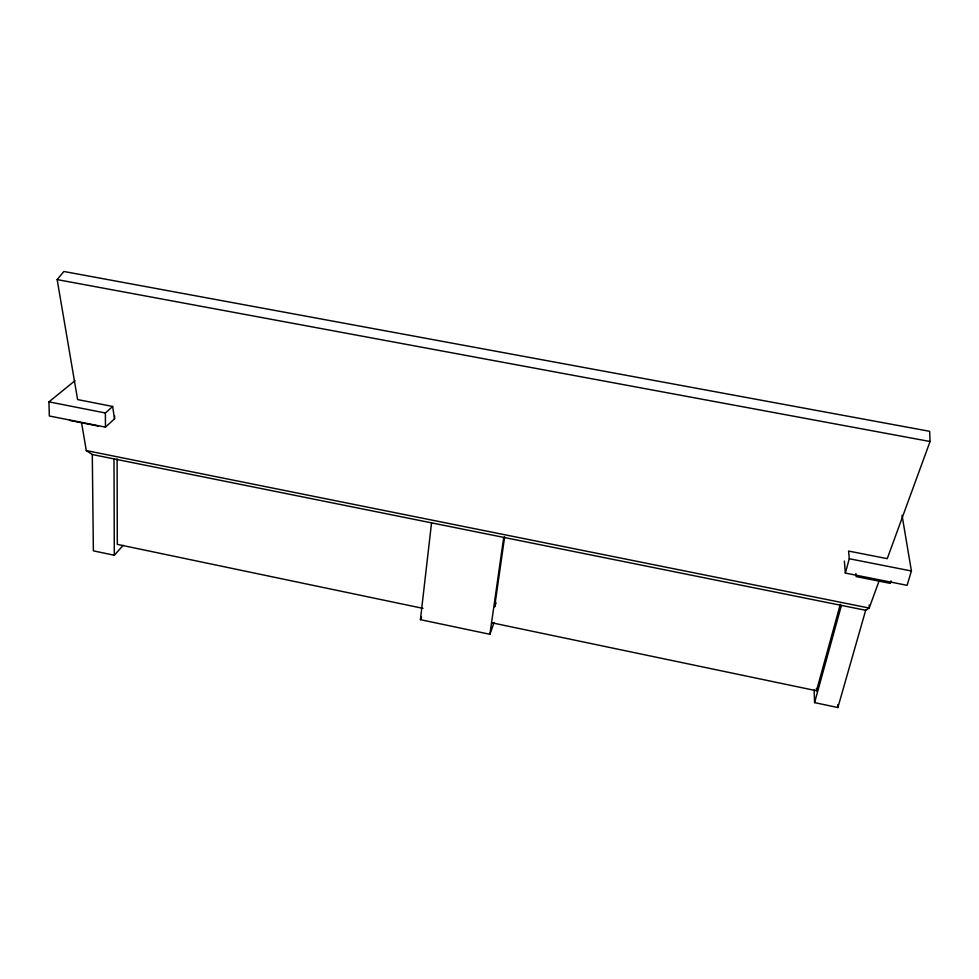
<?xml version="1.0" encoding="UTF-8"?>
<svg xmlns="http://www.w3.org/2000/svg" width="979" height="979" viewBox="0 0 979 979"><rect width="100%" height="100%" fill="white"/><g stroke="black" fill="none" stroke-linecap="round" stroke-linejoin="round"><path stroke-width="1.47" d="M869.217 605.059L869.193 608.045L865.681 610.284L837.877 707.523L814.577 702.616L814.124 689.975M494.101 622.411L489.904 634.294L420.419 619.67L431.543 522.859M489.904 634.294L503.72 537.398M504.638 536.847L494.64 606.87L496.096 602.795M902.038 515.284L911.412 570.99L907.117 585.332L845.354 573.07L849.282 558.74L848.597 551.067L887.243 558.654L930.05 441.517L929.646 431.311L63.88 271.477L57.161 279.59L77.61 399.579L112.646 406.469L114.506 418.853M492.425 622.913L816.51 690.758L840.312 604.361M814.577 702.616L841.414 605.401M891.061 580.877L890.327 583.362L856.148 576.582L855.854 573.547M878.995 581.196L869.193 608.045L86.311 450.585L81.575 422.83M420.419 619.67L421.57 617.088M86.311 450.585L92.295 454.537L93.372 550.847L114.31 555.252L123.17 545.327M74.93 380.745L48.95 401.855L49.329 415.989L105.475 427.138L114.616 418.743L114.616 415.94M105.475 427.138L105.377 412.991L112.646 406.469M57.161 279.59L930.05 441.517M849.282 558.74L911.412 570.99M48.95 401.855L105.377 412.991M69.558 420.37L98.353 426.085M92.295 454.537L865.681 610.284M422.965 608.363L117.296 544.373L117.113 458.931M844.375 561.138L845.354 573.07M837.706 704.684L837.877 707.523M816.425 688.457L816.51 690.758M113.992 458.906L114.31 555.252"/></g></svg>
